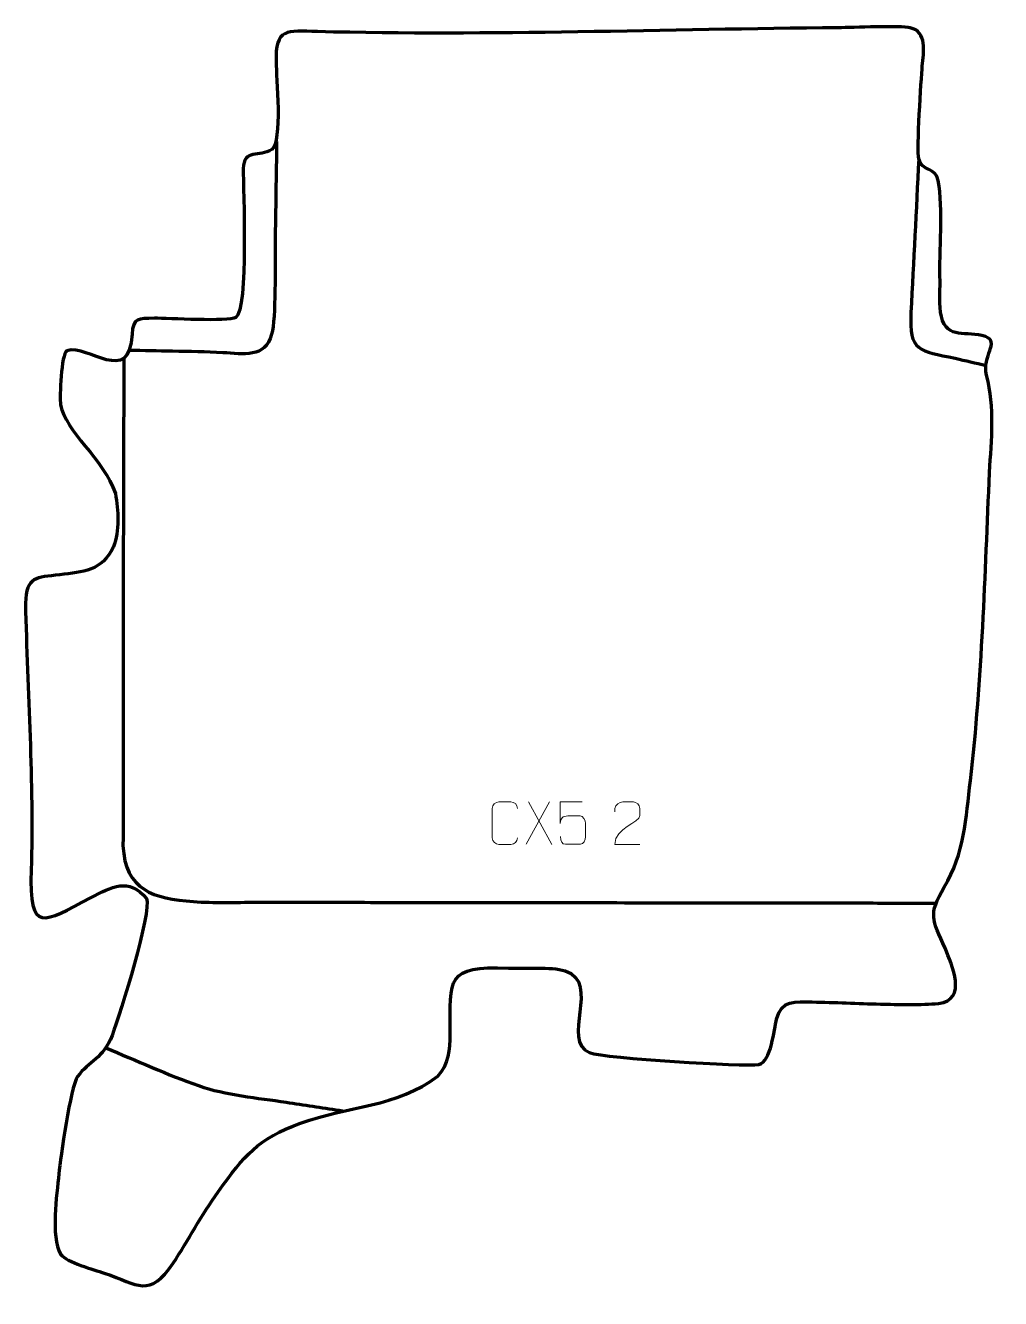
# Model space of a CAD drawing. Header units: millimetres. Extents: x -845 to -272, y 105 to 854.
import ezdxf

# ---------------------------------------------------------------- set-up
doc = ezdxf.new("R2010")
doc.units = ezdxf.units.MM
doc.header["$MEASUREMENT"] = 0
doc.layers.add('layer 2', color=7, linetype='Continuous')
doc.layers.add('layer 3', color=7, linetype='Continuous')

msp = doc.modelspace()

# ---------------------------------------------------------------- linework, layer by layer
at = {"layer": 'layer 2', "color": 142, "lineweight": 158}
for points, knots in [([(-697.7204, 785.6518), (-698.0175, 765.7263), (-698.3146, 745.8008), (-698.6118, 725.8753), (-698.6118, 725.8753), (-698.7744, 714.0268), (-698.0375, 681.6391), (-700.643, 672.2755), (-700.643, 672.2755), (-704.5961, 658.0692), (-717.1948, 660.7965), (-729.3502, 661.4684), (-729.3502, 661.4684), (-739.0991, 662.0072), (-749.179, 662.0554), (-758.9686, 662.271), (-758.9686, 662.271), (-767.4763, 662.4593), (-775.984, 662.6476), (-784.4917, 662.8359)], [0, 0, 0, 0, 0.16666667, 0.16666667, 0.16666667, 0.16666667, 0.33333333, 0.33333333, 0.33333333, 0.33333333, 0.5, 0.5, 0.5, 0.5, 0.66666667, 0.66666667, 0.66666667, 0.66666667, 1, 1, 1, 1]), ([(-320.1424, 775.4135), (-321.6246, 745.3053), (-323.107, 715.2754), (-324.7207, 685.171), (-324.7207, 685.171), (-325.9724, 661.8208), (-319.8375, 662.7445), (-298.7038, 658.1468), (-298.7038, 658.1468), (-292.6671, 656.8335), (-286.6702, 655.3857), (-280.6562, 653.9758)], [0, 0, 0, 0, 0.25, 0.25, 0.25, 0.25, 0.5, 0.5, 0.5, 0.5, 1, 1, 1, 1]), ([(-787.5527, 658.3428), (-787.5527, 658.3428), (-788.0057, 519.2913), (-788.0057, 519.2913), (-788.0057, 519.2913), (-788.0019, 470.0578), (-787.6945, 420.834), (-788.0705, 371.6002), (-788.0705, 371.6002), (-786.835, 345.1956), (-770.0394, 340.3775), (-746.6688, 338.6366), (-746.6688, 338.6366), (-734.4733, 337.7282), (-721.9567, 338.2143), (-709.7193, 338.2728), (-709.7193, 338.2728), (-689.6934, 338.2465), (-669.6676, 338.2202), (-649.6417, 338.1939), (-649.6417, 338.1939), (-630.6171, 338.1689), (-611.5925, 338.1439), (-592.5679, 338.1189), (-592.5679, 338.1189), (-572.5421, 338.0926), (-552.5162, 338.0663), (-532.4903, 338.0399), (-532.4903, 338.0399), (-522.4774, 338.0268), (-512.4644, 338.0136), (-502.4515, 338.0005), (-502.4515, 338.0005), (-452.3868, 337.9347), (-402.3221, 337.8689), (-352.2574, 337.8032), (-352.2574, 337.8032), (-338.2393, 337.7847), (-324.2212, 337.7663), (-310.2031, 337.7479)], [0, 0, 0, 0, 0.09090909, 0.09090909, 0.09090909, 0.09090909, 0.18181818, 0.18181818, 0.18181818, 0.18181818, 0.27272727, 0.27272727, 0.27272727, 0.27272727, 0.36363636, 0.36363636, 0.36363636, 0.36363636, 0.45454545, 0.45454545, 0.45454545, 0.45454545, 0.54545455, 0.54545455, 0.54545455, 0.54545455, 0.63636364, 0.63636364, 0.63636364, 0.63636364, 0.72727273, 0.72727273, 0.72727273, 0.72727273, 0.81818182, 0.81818182, 0.81818182, 0.81818182, 1, 1, 1, 1]), ([(-798.1941, 252.5511), (-780.5662, 245.3479), (-761.4773, 236.561), (-743.6968, 230.3858), (-743.6968, 230.3858), (-727.4677, 224.7495), (-709.0551, 223.2051), (-692.0731, 220.6488), (-692.0731, 220.6488), (-681.6967, 219.0606), (-671.3204, 217.4724), (-660.944, 215.8842), (-660.944, 215.8842), (-660.944, 215.8842), (-657.9793, 215.4304), (-657.9793, 215.4304)], [0, 0, 0, 0, 0.2, 0.2, 0.2, 0.2, 0.4, 0.4, 0.4, 0.4, 0.6, 0.6, 0.6, 0.6, 1, 1, 1, 1])]:
    msp.add_open_spline(points, degree=3, knots=knots, dxfattribs=at)
at = {"layer": 'layer 3', "color": 242, "lineweight": 158}
msp.add_open_spline([(-289.7441, 409.853), (-292.3035, 387.6444), (-293.2429, 366.8569), (-305.129, 347.1899), (-305.129, 347.1899), (-314.7334, 330.6097), (-312.0548, 328.4785), (-304.6713, 311.1616), (-304.6713, 311.1616), (-300.526, 301.4394), (-291.185, 280.5539), (-308.5361, 278.7336), (-308.5361, 278.7336), (-318.0237, 277.7383), (-332.9251, 278.1394), (-342.6572, 278.3527), (-342.6572, 278.3527), (-356.0246, 278.6455), (-369.4586, 279.4114), (-382.7887, 279.6072), (-382.7887, 279.6072), (-392.7295, 279.8291), (-401.0224, 281.0755), (-403.7405, 269.4263), (-403.7405, 269.4263), (-405.1382, 263.4357), (-407.0029, 244.4787), (-414.0688, 242.81), (-414.0688, 242.81), (-422.5471, 241.5147), (-504.7388, 246.3225), (-513.6481, 249.8325), (-513.6481, 249.8325), (-531.084, 256.7018), (-506.6197, 290.5326), (-528.1271, 297.9439), (-528.1271, 297.9439), (-536.5148, 300.4227), (-551.5472, 299.1759), (-561.3457, 299.5196), (-561.3457, 299.5196), (-598.3036, 300.8157), (-595.6762, 293.8236), (-595.7104, 260.8284), (-595.7104, 260.8284), (-595.7202, 251.4395), (-596.3248, 243.0679), (-602.9721, 235.8783), (-602.9721, 235.8783), (-627.0214, 217.611), (-655.907, 218.4608), (-683.6318, 208.366), (-683.6318, 208.366), (-709.2527, 199.0372), (-716.4247, 189.3448), (-732.128, 167.9595), (-732.128, 167.9595), (-741.9627, 154.1388), (-749.3992, 139.8927), (-758.566, 125.9843), (-758.566, 125.9843), (-772.737, 105.1621), (-778.747, 113.3297), (-799.1521, 120.1503), (-799.1521, 120.1503), (-805.158, 122.1578), (-821.036, 126.5435), (-824.7366, 131.1677), (-824.7366, 131.1677), (-830.7277, 142.2263), (-827.0055, 165.6097), (-825.8407, 178.4136), (-825.8407, 178.4136), (-824.8925, 187.989), (-819.0273, 229.6669), (-814.7865, 235.6679), (-814.7865, 235.6679), (-808.2626, 244.8998), (-799.5714, 246.1176), (-794.4735, 259.88), (-794.4735, 259.88), (-789.4384, 273.4729), (-771.1691, 332.4707), (-774.1814, 340.4647), (-774.1814, 340.4647), (-784.6577, 353.1668), (-794.6652, 347.3098), (-807.1462, 340.832), (-807.1462, 340.832), (-835.2226, 326.26), (-843.2768, 319.1362), (-842.0779, 357.2094), (-842.0779, 357.2094), (-840.4724, 408.2004), (-844.2643, 462.5201), (-845.4256, 514.0863), (-845.4256, 514.0863), (-844.9594, 530.0293), (-838.9565, 529.1069), (-825.3003, 530.8634), (-825.3003, 530.8634), (-811.5773, 532.5525), (-800.3723, 532.949), (-793.6876, 547.2528), (-793.6876, 547.2528), (-790.0071, 556.7375), (-790.7697, 568.6929), (-792.5239, 578.5959), (-792.5239, 578.5959), (-799.3826, 599.0849), (-822.1495, 615.1848), (-824.7248, 630.7733), (-824.7248, 630.7733), (-825.5354, 635.6796), (-824.4686, 660.3668), (-821.0098, 662.6032), (-821.0098, 662.6032), (-808.2446, 666.6779), (-784.435, 641.2071), (-782.7739, 672.3539), (-782.7739, 672.3539), (-782.0543, 682.1352), (-779.4169, 681.4759), (-769.4781, 681.6986), (-769.4781, 681.6986), (-761.8862, 681.7186), (-725.7718, 679.5751), (-721.8047, 682.0927), (-721.8047, 682.0927), (-714.0997, 686.9826), (-717.4815, 758.1831), (-717.3157, 769.7159), (-717.3157, 769.7159), (-717.1455, 781.546), (-707.9471, 776.1903), (-700.5687, 781.0556), (-700.5687, 781.0556), (-694.3074, 785.1843), (-697.9, 824.161), (-698.0787, 832.2582), (-698.0787, 832.2582), (-698.5231, 852.503), (-691.9648, 850.7582), (-673.6803, 850.2861), (-673.6803, 850.2861), (-572.9388, 847.6849), (-468.2818, 851.691), (-367.1877, 852.5712), (-367.1877, 852.5712), (-359.2858, 852.6506), (-330.4775, 853.9123), (-325.0977, 852.5926), (-325.0977, 852.5926), (-315.0349, 850.1241), (-317.31, 838.3122), (-318.0109, 830.0736), (-318.0109, 830.0736), (-318.6626, 822.2378), (-321.4222, 780.5731), (-320.1424, 775.4135), (-320.1424, 775.4135), (-318.1899, 767.5425), (-310.196, 770.9869), (-308.6898, 762.6676), (-308.6898, 762.6676), (-305.619, 745.7064), (-308.189, 721.5771), (-307.6039, 703.3822), (-307.6039, 703.3822), (-307.396, 696.9163), (-308.4998, 689.6076), (-306.7951, 682.7032), (-306.7951, 682.7032), (-303.3149, 668.6079), (-291.9982, 674.7279), (-280.9158, 670.9063), (-280.9158, 670.9063), (-272.02, 667.8388), (-283.1633, 659.5349), (-280.2341, 648.2993), (-280.2341, 648.2993), (-275.0432, 628.3889), (-277.5117, 611.0539), (-278.448, 590.9256), (-278.448, 590.9256), (-281.2288, 531.1298), (-282.7388, 469.1309), (-289.7441, 409.853)], degree=3, knots=[0, 0, 0, 0, 0.02083333, 0.02083333, 0.02083333, 0.02083333, 0.04166667, 0.04166667, 0.04166667, 0.04166667, 0.0625, 0.0625, 0.0625, 0.0625, 0.08333333, 0.08333333, 0.08333333, 0.08333333, 0.10416667, 0.10416667, 0.10416667, 0.10416667, 0.125, 0.125, 0.125, 0.125, 0.14583333, 0.14583333, 0.14583333, 0.14583333, 0.16666667, 0.16666667, 0.16666667, 0.16666667, 0.1875, 0.1875, 0.1875, 0.1875, 0.20833333, 0.20833333, 0.20833333, 0.20833333, 0.22916667, 0.22916667, 0.22916667, 0.22916667, 0.25, 0.25, 0.25, 0.25, 0.27083333, 0.27083333, 0.27083333, 0.27083333, 0.29166667, 0.29166667, 0.29166667, 0.29166667, 0.3125, 0.3125, 0.3125, 0.3125, 0.33333333, 0.33333333, 0.33333333, 0.33333333, 0.35416667, 0.35416667, 0.35416667, 0.35416667, 0.375, 0.375, 0.375, 0.375, 0.39583333, 0.39583333, 0.39583333, 0.39583333, 0.41666667, 0.41666667, 0.41666667, 0.41666667, 0.4375, 0.4375, 0.4375, 0.4375, 0.45833333, 0.45833333, 0.45833333, 0.45833333, 0.47916667, 0.47916667, 0.47916667, 0.47916667, 0.5, 0.5, 0.5, 0.5, 0.52083333, 0.52083333, 0.52083333, 0.52083333, 0.54166667, 0.54166667, 0.54166667, 0.54166667, 0.5625, 0.5625, 0.5625, 0.5625, 0.58333333, 0.58333333, 0.58333333, 0.58333333, 0.60416667, 0.60416667, 0.60416667, 0.60416667, 0.625, 0.625, 0.625, 0.625, 0.64583333, 0.64583333, 0.64583333, 0.64583333, 0.66666667, 0.66666667, 0.66666667, 0.66666667, 0.6875, 0.6875, 0.6875, 0.6875, 0.70833333, 0.70833333, 0.70833333, 0.70833333, 0.72916667, 0.72916667, 0.72916667, 0.72916667, 0.75, 0.75, 0.75, 0.75, 0.77083333, 0.77083333, 0.77083333, 0.77083333, 0.79166667, 0.79166667, 0.79166667, 0.79166667, 0.8125, 0.8125, 0.8125, 0.8125, 0.83333333, 0.83333333, 0.83333333, 0.83333333, 0.85416667, 0.85416667, 0.85416667, 0.85416667, 0.875, 0.875, 0.875, 0.875, 0.89583333, 0.89583333, 0.89583333, 0.89583333, 0.91666667, 0.91666667, 0.91666667, 0.91666667, 0.9375, 0.9375, 0.9375, 0.9375, 0.95833333, 0.95833333, 0.95833333, 0.95833333, 1, 1, 1, 1], dxfattribs=at)
at = {"layer": 'layer 3', "color": 250, "lineweight": 9}
for points, knots in [([(-556.0451, 376.1103), (-556.1849, 373.7869), (-557.8621, 372.3073), (-560.0098, 372.2965), (-560.0098, 372.2965), (-562.3417, 372.2969), (-564.6736, 372.2969), (-567.0051, 372.2965), (-567.0051, 372.2965), (-568.9301, 372.1911), (-570.9022, 374.0756), (-570.891, 376.0929), (-570.891, 376.0929), (-570.8906, 381.863), (-570.8906, 387.6327), (-570.891, 393.402), (-570.891, 393.402), (-570.8868, 395.5401), (-569.1401, 397.2593), (-566.9877, 397.2458), (-566.9877, 397.2458), (-564.662, 397.2458), (-562.3359, 397.2458), (-560.0098, 397.2458), (-560.0098, 397.2458), (-558.0632, 397.2813), (-556.0718, 395.7898), (-556.0451, 393.3522)], [0, 0, 0, 0, 0.125, 0.125, 0.125, 0.125, 0.25, 0.25, 0.25, 0.25, 0.375, 0.375, 0.375, 0.375, 0.5, 0.5, 0.5, 0.5, 0.625, 0.625, 0.625, 0.625, 0.75, 0.75, 0.75, 0.75, 1, 1, 1, 1]), ([(-518.074, 397.2241), (-518.074, 397.2241), (-530.9257, 397.2241), (-530.9257, 397.2241), (-530.9257, 397.2241), (-530.9254, 392.9935), (-530.9254, 388.7626), (-530.9257, 384.5314), (-530.9257, 384.5314), (-530.926, 387.8415), (-529.295, 388.9133), (-526.483, 388.9738), (-526.483, 388.9738), (-524.0434, 388.9741), (-521.6039, 388.9741), (-519.1647, 388.9738), (-519.1647, 388.9738), (-517.5149, 388.9806), (-516.04, 386.6001), (-516.0115, 384.5314), (-516.0115, 384.5314), (-516.0118, 381.9441), (-516.0118, 379.3565), (-516.0115, 376.7688), (-516.0115, 376.7688), (-515.9653, 374.8094), (-517.4647, 372.3731), (-519.0906, 372.3146), (-519.0906, 372.3146), (-521.0471, 372.3149), (-525.9421, 372.3149), (-527.8991, 372.3146), (-527.8991, 372.3146), (-529.7446, 372.3058), (-530.8517, 374.2706), (-530.8725, 376.8217)], [0, 0, 0, 0, 0.1, 0.1, 0.1, 0.1, 0.2, 0.2, 0.2, 0.2, 0.3, 0.3, 0.3, 0.3, 0.4, 0.4, 0.4, 0.4, 0.5, 0.5, 0.5, 0.5, 0.6, 0.6, 0.6, 0.6, 0.7, 0.7, 0.7, 0.7, 0.8, 0.8, 0.8, 0.8, 1, 1, 1, 1]), ([(-484.0967, 372.2822), (-489.0111, 372.2825), (-493.9255, 372.2825), (-498.8396, 372.2822), (-498.8396, 372.2822), (-498.8396, 382.2145), (-484.1886, 384.8557), (-484.0967, 389.166), (-484.0967, 389.166), (-484.097, 390.5901), (-484.097, 392.0138), (-484.0967, 393.4371), (-484.0967, 393.4371), (-484.1136, 395.5142), (-486.2364, 397.239), (-487.9074, 397.2563), (-487.9074, 397.2563), (-489.9806, 397.2559), (-492.0535, 397.2559), (-494.1259, 397.2563), (-494.1259, 397.2563), (-495.948, 397.2728), (-498.7727, 395.4807), (-498.8396, 393.3871), (-498.8396, 393.3871), (-498.8396, 393.3871), (-498.8396, 391.3323), (-498.8396, 391.3323)], [0, 0, 0, 0, 0.125, 0.125, 0.125, 0.125, 0.25, 0.25, 0.25, 0.25, 0.375, 0.375, 0.375, 0.375, 0.5, 0.5, 0.5, 0.5, 0.625, 0.625, 0.625, 0.625, 0.75, 0.75, 0.75, 0.75, 1, 1, 1, 1])]:
    msp.add_open_spline(points, degree=3, knots=knots, dxfattribs=at)
for points in [[(-537.3251, 397.2461), (-537.3251, 397.2461), (-551.0657, 372.3503), (-551.0657, 372.3503)], [(-549.6111, 397.2461), (-549.6111, 397.2461), (-535.8705, 372.2926), (-535.8705, 372.2926)]]:
    msp.add_open_spline(points, degree=3, dxfattribs=at)

doc.saveas('drawing.dxf')
